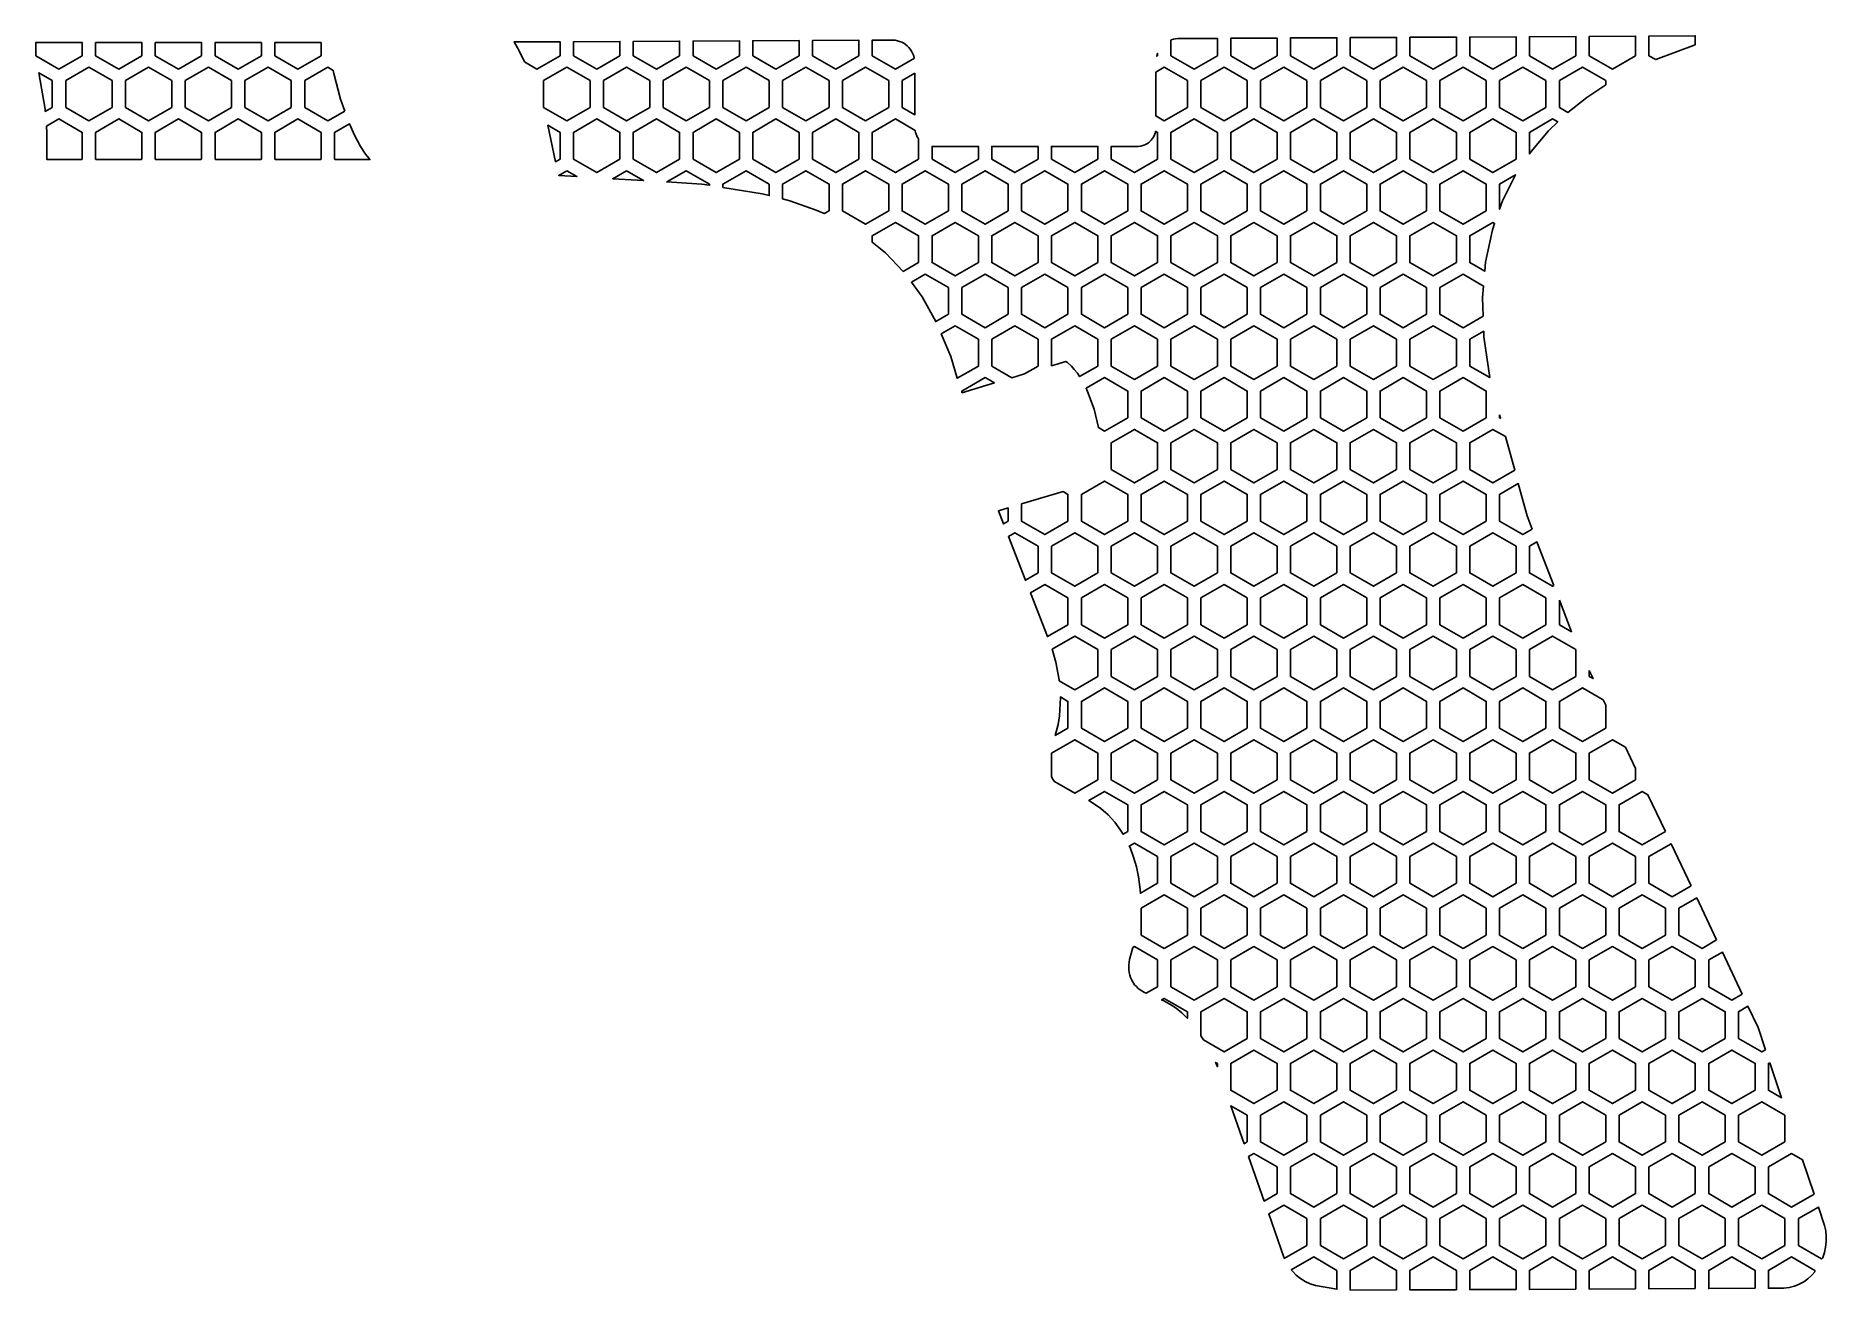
# Model space of a CAD drawing. Extents: x -41 to 93, y -47 to 47.
import ezdxf

# ---------------------------------------------------------------- set-up
doc = ezdxf.new("R2010")
doc.units = 0
doc.layers.add('Add_Red', color=1, linetype='Continuous')

msp = doc.modelspace()

# ---------------------------------------------------------------- linework, layer by layer
at = {"layer": 'Add_Red'}
for points in [[(74.2735, 45.392308), (74.2735, 46.830248), (70.809399, 46.811695), (70.809399, 45.392308), (72.541449, 44.392308), (74.2735, 45.392308)], [(78.737601, 45.392308), (78.737601, 46.854157), (75.2735, 46.835604), (75.2735, 45.392308), (77.00555, 44.392308), (78.737601, 45.392308)], [(83.201702, 46.209), (83.201702, 46.878067), (79.737601, 46.859513), (79.737601, 45.392308), (80.243512, 45.10022), (83.201702, 46.209)], [(-37.329024, 45.392308), (-37.329024, 46.37182), (-40.793126, 46.37182), (-40.793126, 45.392308), (-39.061075, 44.392308), (-37.329024, 45.392308)], [(-32.864924, 45.392308), (-32.864924, 46.37182), (-36.329024, 46.37182), (-36.329024, 45.392308), (-34.596973, 44.392308), (-32.864924, 45.392308)], [(-28.400822, 45.392308), (-28.400822, 46.37182), (-31.864924, 46.37182), (-31.864924, 45.392308), (-30.132873, 44.392308), (-28.400822, 45.392308)], [(-23.936721, 45.392308), (-23.936721, 46.37182), (-27.400823, 46.37182), (-27.400823, 45.392308), (-25.668772, 44.392308), (-23.936721, 45.392308)], [(-19.47262, 45.392308), (-19.47262, 46.37182), (-22.936721, 46.37182), (-22.936721, 45.392308), (-21.204671, 44.392308), (-19.47262, 45.392308)], [(-1.616216, 45.392308), (-1.616216, 46.432672), (-5.056042, 46.414836), (-5.056041, 46.414836), (-4.671207, 45.745105), (-4.288561, 44.935187), (-3.348267, 44.392308), (-1.616216, 45.392308)], [(2.847884, 45.392308), (2.847884, 46.455819), (-0.616216, 46.437857), (-0.616216, 45.392308), (1.115834, 44.392308), (2.847884, 45.392308)], [(7.311985, 45.392308), (7.311985, 46.478965), (3.847883, 46.461004), (3.847883, 45.392308), (5.579934, 44.392308), (7.311985, 45.392308)], [(11.776086, 45.392308), (11.776086, 46.502112), (8.311985, 46.48415), (8.311985, 45.392308), (10.044035, 44.392308), (11.776086, 45.392308)], [(16.240187, 45.392308), (16.240187, 46.525259), (12.776086, 46.507297), (12.776086, 45.392308), (14.508136, 44.392308), (16.240187, 45.392308)], [(20.704288, 45.392308), (20.704288, 46.548406), (17.240186, 46.530444), (17.240186, 45.392308), (18.972237, 44.392308), (20.704288, 45.392308)], [(24.850349, 45.208687), (24.839006, 45.264005), (24.787994, 45.427393), (24.721829, 45.583458), (24.641269, 45.731193), (24.547323, 45.86984), (24.440752, 45.998384), (24.322307, 46.116071), (24.192996, 46.222147), (24.053845, 46.315587), (23.905607, 46.395389), (23.749291, 46.460793), (23.585656, 46.510793), (23.415444, 46.544632), (23.239918, 46.561553), (21.704288, 46.553591), (21.704288, 45.392308), (23.436339, 44.392308), (24.850349, 45.208687)], [(43.024793, 45.392308), (43.024793, 45.56972), (43.007426, 45.528508), (42.956922, 45.365366), (42.954088, 45.351486), (43.024793, 45.392308)], [(47.488894, 45.392308), (47.488894, 46.686792), (44.546457, 46.671033), (44.371432, 46.652344), (44.201979, 46.616988), (44.039093, 46.565471), (44.024793, 46.559366), (44.024793, 45.392308), (45.756844, 44.392308), (47.488894, 45.392308)], [(51.952995, 45.392308), (51.952995, 46.710702), (48.488894, 46.692148), (48.488894, 45.392308), (50.220944, 44.392308), (51.952995, 45.392308)], [(56.417096, 45.392308), (56.417096, 46.734611), (52.952995, 46.716058), (52.952995, 45.392308), (54.685045, 44.392308), (56.417096, 45.392308)], [(60.881197, 45.392308), (60.881197, 46.75852), (57.417096, 46.739967), (57.417096, 45.392308), (59.149147, 44.392308), (60.881197, 45.392308)], [(65.345298, 45.392308), (65.345298, 46.78243), (61.881196, 46.763876), (61.881196, 45.392308), (63.613247, 44.392308), (65.345298, 45.392308)], [(69.809399, 45.392308), (69.809399, 46.806339), (66.345298, 46.787785), (66.345298, 45.392308), (68.077349, 44.392308), (69.809399, 45.392308)], [(-35.096947, 41.526281), (-35.096947, 43.526282), (-36.828998, 44.526282), (-38.561048, 43.526282), (-38.561048, 41.526281), (-36.828998, 40.526281), (-35.096947, 41.526281)], [(-30.632846, 41.526281), (-30.632846, 43.526282), (-32.364897, 44.526282), (-34.096947, 43.526282), (-34.096947, 41.526281), (-32.364897, 40.526281), (-30.632846, 41.526281)], [(-26.168745, 41.526281), (-26.168745, 43.526282), (-27.900796, 44.526282), (-29.632847, 43.526282), (-29.632847, 41.526281), (-27.900796, 40.526281), (-26.168745, 41.526281)], [(-21.704644, 41.526281), (-21.704644, 43.526282), (-23.436694, 44.526282), (-25.168745, 43.526282), (-25.168745, 41.526281), (-23.436694, 40.526281), (-21.704644, 41.526281)], [(-17.71549, 41.252071), (-18.023899, 42.149316), (-18.522432, 44.056545), (-18.566614, 44.291889), (-18.972594, 44.526282), (-20.704645, 43.526282), (-20.704645, 41.526281), (-18.972594, 40.526281), (-17.71549, 41.252071)], [(0.615861, 41.526281), (0.615861, 43.526282), (-1.116189, 44.526282), (-2.84824, 43.526282), (-2.84824, 41.526281), (-1.116189, 40.526281), (0.615861, 41.526281)], [(5.079961, 41.526281), (5.079961, 43.526282), (3.34791, 44.526282), (1.61586, 43.526282), (1.61586, 41.526281), (3.34791, 40.526281), (5.079961, 41.526281)], [(9.544062, 41.526281), (9.544062, 43.526282), (7.812011, 44.526282), (6.079961, 43.526282), (6.079961, 41.526281), (7.812011, 40.526281), (9.544062, 41.526281)], [(14.008163, 41.526281), (14.008163, 43.526282), (12.276113, 44.526282), (10.544062, 43.526282), (10.544062, 41.526281), (12.276113, 40.526281), (14.008163, 41.526281)], [(18.472264, 41.526281), (18.472264, 43.526282), (16.740213, 44.526282), (15.008162, 43.526282), (15.008162, 41.526281), (16.740213, 40.526281), (18.472264, 41.526281)], [(22.936366, 41.526281), (22.936366, 43.526282), (21.204315, 44.526282), (19.472264, 43.526282), (19.472264, 41.526281), (21.204315, 40.526281), (22.936366, 41.526281)], [(45.256871, 41.526281), (45.256871, 43.526282), (43.52482, 44.526282), (42.903963, 44.16783), (42.901342, 40.886246), (43.52482, 40.526281), (45.256871, 41.526281)], [(49.720971, 41.526281), (49.720971, 43.526282), (47.988921, 44.526282), (46.25687, 43.526282), (46.25687, 41.526281), (47.988921, 40.526281), (49.720971, 41.526281)], [(54.185072, 41.526281), (54.185072, 43.526282), (52.453021, 44.526282), (50.720971, 43.526282), (50.720971, 41.526281), (52.453021, 40.526281), (54.185072, 41.526281)], [(58.649174, 41.526281), (58.649174, 43.526282), (56.917123, 44.526282), (55.185072, 43.526282), (55.185072, 41.526281), (56.917123, 40.526281), (58.649174, 41.526281)], [(63.113274, 41.526281), (63.113274, 43.526282), (61.381223, 44.526282), (59.649173, 43.526282), (59.649173, 41.526281), (61.381223, 40.526281), (63.113274, 41.526281)], [(67.577376, 41.526281), (67.577376, 43.526282), (65.845325, 44.526282), (64.113274, 43.526282), (64.113274, 41.526281), (65.845325, 40.526281), (67.577376, 41.526281)], [(72.041476, 41.526281), (72.041476, 43.526282), (70.309426, 44.526282), (68.577375, 43.526282), (68.577375, 41.526281), (70.309426, 40.526281), (72.041476, 41.526281)], [(75.091385, 42.275611), (76.505577, 43.219762), (76.505577, 43.526282), (74.773526, 44.526282), (73.041476, 43.526282), (73.041476, 41.526281), (73.682341, 41.156277), (75.091385, 42.275611)], [(-39.561048, 41.526281), (-39.561048, 43.526282), (-40.571556, 44.109699), (-40.09807, 41.396001), (-40.085733, 41.223354), (-39.561048, 41.526281)], [(24.892472, 44.078291), (23.936365, 43.526282), (23.936365, 41.526281), (24.895002, 40.972812), (24.892472, 44.078291)], [(-37.328992, 37.660256), (-37.328992, 39.660256), (-39.061043, 40.660256), (-40.006488, 40.114403), (-39.972532, 39.639227), (-39.975311, 37.643541), (-37.361271, 37.64162), (-37.328992, 37.660256)], [(-32.864891, 37.660256), (-32.864891, 39.660256), (-34.596941, 40.660256), (-36.328992, 39.660256), (-36.328992, 37.660256), (-36.295356, 37.640836), (-32.902846, 37.638342), (-32.864891, 37.660256)], [(-28.40079, 37.660256), (-28.40079, 39.660256), (-30.132841, 40.660256), (-31.864892, 39.660256), (-31.864892, 37.660256), (-31.825565, 37.637551), (-28.444421, 37.635065), (-28.40079, 37.660256)], [(-23.936688, 37.660256), (-23.936688, 39.660256), (-25.668739, 40.660256), (-27.40079, 39.660256), (-27.40079, 37.660256), (-27.355773, 37.634265), (-23.985996, 37.631788), (-23.936688, 37.660256)], [(-19.472588, 37.660256), (-19.472588, 39.660256), (-21.204639, 40.660256), (-22.936689, 39.660256), (-22.936689, 37.660256), (-22.885981, 37.63098), (-19.527572, 37.628511), (-19.472588, 37.660256)], [(-15.895656, 37.707775), (-16.14917, 38.026193), (-16.525831, 38.596908), (-16.988521, 39.452375), (-17.359441, 40.302932), (-18.472588, 39.660256), (-18.472588, 37.660256), (-18.416189, 37.627694), (-15.818739, 37.625785), (-15.895656, 37.707775)], [(-1.616183, 37.660256), (-1.616183, 39.660256), (-2.547261, 40.197814), (-1.963051, 37.459992), (-1.616183, 37.660256)], [(2.847916, 37.660256), (2.847916, 39.660256), (1.115866, 40.660256), (-0.616184, 39.660256), (-0.616184, 37.660256), (1.115866, 36.660256), (2.847916, 37.660256)], [(7.312017, 37.660256), (7.312017, 39.660256), (5.579966, 40.660256), (3.847916, 39.660256), (3.847916, 37.660256), (5.579966, 36.660256), (7.312017, 37.660256)], [(11.776119, 37.660256), (11.776119, 39.660256), (10.044068, 40.660256), (8.312017, 39.660256), (8.312017, 37.660256), (10.044068, 36.660256), (11.776119, 37.660256)], [(16.240219, 37.660256), (16.240219, 39.660256), (14.508168, 40.660256), (12.776119, 39.660256), (12.776119, 37.660256), (14.508168, 36.660256), (16.240219, 37.660256)], [(20.704321, 37.660256), (20.704321, 39.660256), (18.97227, 40.660256), (17.240219, 39.660256), (17.240219, 37.660256), (18.97227, 36.660256), (20.704321, 37.660256)], [(25.168421, 37.660256), (25.168421, 39.172095), (25.095665, 39.279864), (25.031448, 39.398318), (24.978744, 39.523173), (24.938065, 39.653905), (24.910177, 39.789762), (24.908054, 39.810579), (23.436371, 40.660256), (21.70432, 39.660256), (21.70432, 37.660256), (23.436371, 36.660256), (25.168421, 37.660256)], [(47.488927, 37.660256), (47.488927, 39.660256), (45.756876, 40.660256), (44.024825, 39.660256), (44.024825, 37.660256), (45.756876, 36.660256), (47.488927, 37.660256)], [(51.953027, 37.660256), (51.953027, 39.660256), (50.220976, 40.660256), (48.488927, 39.660256), (48.488927, 37.660256), (50.220976, 36.660256), (51.953027, 37.660256)], [(56.417129, 37.660256), (56.417129, 39.660256), (54.685078, 40.660256), (52.953027, 39.660256), (52.953027, 37.660256), (54.685078, 36.660256), (56.417129, 37.660256)], [(60.881229, 37.660256), (60.881229, 39.660256), (59.149179, 40.660256), (57.417129, 39.660256), (57.417129, 37.660256), (59.149179, 36.660256), (60.881229, 37.660256)], [(65.345331, 37.660256), (65.345331, 39.660256), (63.61328, 40.660256), (61.881229, 39.660256), (61.881229, 37.660256), (63.61328, 36.660256), (65.345331, 37.660256)], [(69.809432, 37.660256), (69.809432, 39.660256), (68.077381, 40.660256), (66.34533, 39.660256), (66.34533, 37.660256), (68.077381, 36.660256), (69.809432, 37.660256)], [(70.928237, 38.231888), (72.222059, 39.764346), (72.924752, 40.438974), (72.541481, 40.660256), (70.809432, 39.660256), (70.809432, 38.053117), (70.928237, 38.231888)], [(43.024826, 37.660256), (43.024826, 39.660256), (42.877167, 39.745507), (42.858366, 39.653905), (42.817687, 39.523173), (42.764981, 39.398318), (42.700767, 39.279864), (42.625799, 39.168823), (42.540609, 39.06572), (42.446211, 38.971326), (42.343109, 38.886132), (42.232072, 38.811169), (42.113613, 38.74695), (41.988763, 38.694248), (41.858026, 38.653569), (41.722174, 38.62568), (41.581719, 38.611353), (39.560724, 38.611353), (39.560724, 37.660256), (41.292775, 36.660256), (43.024826, 37.660256)], [(29.632522, 37.660256), (29.632522, 38.611353), (26.214712, 38.611353), (26.168421, 38.616075), (26.168421, 37.660256), (27.900471, 36.660256), (29.632522, 37.660256)], [(34.096624, 37.660256), (34.096624, 38.611353), (30.632522, 38.611353), (30.632522, 37.660256), (32.364573, 36.660256), (34.096624, 37.660256)], [(38.560724, 37.660256), (38.560724, 38.611353), (35.096624, 38.611353), (35.096624, 37.660256), (36.828673, 36.660256), (38.560724, 37.660256)], [(-1.116157, 36.794231), (-1.722766, 36.444005), (-0.36642, 36.36137), (-1.116157, 36.794231)], [(3.347942, 36.794231), (2.315224, 36.197991), (4.62433, 36.057308), (3.347942, 36.794231)], [(9.544095, 35.794231), (7.812044, 36.794231), (6.353215, 35.951976), (8.981645, 35.791839), (9.544095, 35.702421), (9.544095, 35.794231)], [(14.008195, 35.794231), (12.276145, 36.794231), (10.544095, 35.794231), (10.544095, 35.543442), (13.470515, 35.078203), (14.008195, 34.939998), (14.008195, 35.794231)], [(18.472297, 33.794231), (18.472297, 35.794231), (16.740246, 36.794231), (15.008195, 35.794231), (15.008195, 34.68296), (15.555446, 34.542295), (17.525323, 33.855939), (18.109, 33.584481), (18.472297, 33.794231)], [(22.936398, 33.794231), (22.936398, 35.794231), (21.204347, 36.794231), (19.472296, 35.794231), (19.472296, 33.794231), (21.204347, 32.794231), (22.936398, 33.794231)], [(27.400498, 33.794231), (27.400498, 35.794231), (25.668447, 36.794231), (23.936398, 35.794231), (23.936398, 33.794231), (25.668447, 32.794231), (27.400498, 33.794231)], [(31.8646, 33.794231), (31.8646, 35.794231), (30.132549, 36.794231), (28.400498, 35.794231), (28.400498, 33.794231), (30.132549, 32.794231), (31.8646, 33.794231)], [(36.3287, 33.794231), (36.3287, 35.794231), (34.59665, 36.794231), (32.8646, 35.794231), (32.8646, 33.794231), (34.59665, 32.794231), (36.3287, 33.794231)], [(40.792802, 33.794231), (40.792802, 35.794231), (39.060751, 36.794231), (37.3287, 35.794231), (37.3287, 33.794231), (39.060751, 32.794231), (40.792802, 33.794231)], [(45.256903, 33.794231), (45.256903, 35.794231), (43.524852, 36.794231), (41.792801, 35.794231), (41.792801, 33.794231), (43.524852, 32.794231), (45.256903, 33.794231)], [(49.721003, 33.794231), (49.721003, 35.794231), (47.988954, 36.794231), (46.256903, 35.794231), (46.256903, 33.794231), (47.988954, 32.794231), (49.721003, 33.794231)], [(54.185105, 33.794231), (54.185105, 35.794231), (52.453054, 36.794231), (50.721003, 35.794231), (50.721003, 33.794231), (52.453054, 32.794231), (54.185105, 33.794231)], [(58.649206, 33.794231), (58.649206, 35.794231), (56.917155, 36.794231), (55.185104, 35.794231), (55.185104, 33.794231), (56.917155, 32.794231), (58.649206, 33.794231)], [(63.113307, 33.794231), (63.113307, 35.794231), (61.381256, 36.794231), (59.649206, 35.794231), (59.649206, 33.794231), (61.381256, 32.794231), (63.113307, 33.794231)], [(67.577408, 33.794231), (67.577408, 35.794231), (65.845357, 36.794231), (64.113306, 35.794231), (64.113306, 33.794231), (65.845357, 32.794231), (67.577408, 33.794231)], [(68.802058, 34.551603), (69.767746, 36.481473), (68.577408, 35.794231), (68.577408, 33.909436), (68.802058, 34.551603)], [(25.168453, 29.928205), (25.168453, 31.928205), (23.436404, 32.928205), (21.704353, 31.928205), (21.704353, 31.450035), (22.682258, 30.663795), (24.016564, 29.26316), (25.168453, 29.928205)], [(29.632555, 29.928205), (29.632555, 31.928205), (27.900504, 32.928205), (26.168453, 31.928205), (26.168453, 29.928205), (27.900504, 28.928204), (29.632555, 29.928205)], [(34.096656, 29.928205), (34.096656, 31.928205), (32.364605, 32.928205), (30.632554, 31.928205), (30.632554, 29.928205), (32.364605, 28.928204), (34.096656, 29.928205)], [(38.560757, 29.928205), (38.560757, 31.928205), (36.828706, 32.928205), (35.096656, 31.928205), (35.096656, 29.928205), (36.828706, 28.928204), (38.560757, 29.928205)], [(43.024858, 29.928205), (43.024858, 31.928205), (41.292807, 32.928205), (39.560756, 31.928205), (39.560756, 29.928205), (41.292807, 28.928204), (43.024858, 29.928205)], [(47.488959, 29.928205), (47.488959, 31.928205), (45.756908, 32.928205), (44.024858, 31.928205), (44.024858, 29.928205), (45.756908, 28.928204), (47.488959, 29.928205)], [(51.95306, 29.928205), (51.95306, 31.928205), (50.221009, 32.928205), (48.488959, 31.928205), (48.488959, 29.928205), (50.221009, 28.928204), (51.95306, 29.928205)], [(56.417161, 29.928205), (56.417161, 31.928205), (54.68511, 32.928205), (52.953059, 31.928205), (52.953059, 29.928205), (54.68511, 28.928204), (56.417161, 29.928205)], [(60.881262, 29.928205), (60.881262, 31.928205), (59.149212, 32.928205), (57.417161, 31.928205), (57.417161, 29.928205), (59.149212, 28.928204), (60.881262, 29.928205)], [(65.345363, 29.928205), (65.345363, 31.928205), (63.613312, 32.928205), (61.881261, 31.928205), (61.881261, 29.928205), (63.613312, 28.928204), (65.345363, 29.928205)], [(67.532392, 29.969791), (68.042175, 32.379459), (68.207807, 32.852922), (68.077413, 32.928205), (66.345363, 31.928205), (66.345363, 29.928205), (67.4741, 29.276528), (67.532392, 29.969791)], [(27.400531, 26.062179), (27.400531, 28.062179), (25.66848, 29.06218), (24.627401, 28.461112), (25.42941, 27.360308), (26.450929, 25.513926), (27.400531, 26.062179)], [(31.864632, 26.062179), (31.864632, 28.062179), (30.132581, 29.06218), (28.40053, 28.062179), (28.40053, 26.062179), (30.132581, 25.062179), (31.864632, 26.062179)], [(36.328733, 26.062179), (36.328733, 28.062179), (34.596683, 29.06218), (32.864632, 28.062179), (32.864632, 26.062179), (34.596683, 25.062179), (36.328733, 26.062179)], [(40.792834, 26.062179), (40.792834, 28.062179), (39.060783, 29.06218), (37.328732, 28.062179), (37.328732, 26.062179), (39.060783, 25.062179), (40.792834, 26.062179)], [(45.256935, 26.062179), (45.256935, 28.062179), (43.524884, 29.06218), (41.792834, 28.062179), (41.792834, 26.062179), (43.524884, 25.062179), (45.256935, 26.062179)], [(49.721036, 26.062179), (49.721036, 28.062179), (47.988986, 29.06218), (46.256935, 28.062179), (46.256935, 26.062179), (47.988986, 25.062179), (49.721036, 26.062179)], [(54.185137, 26.062179), (54.185137, 28.062179), (52.453086, 29.06218), (50.721035, 28.062179), (50.721035, 26.062179), (52.453086, 25.062179), (54.185137, 26.062179)], [(58.649239, 26.062179), (58.649239, 28.062179), (56.917188, 29.06218), (55.185137, 28.062179), (55.185137, 26.062179), (56.917188, 25.062179), (58.649239, 26.062179)], [(63.113339, 26.062179), (63.113339, 28.062179), (61.381288, 29.06218), (59.649238, 28.062179), (59.649238, 26.062179), (61.381288, 25.062179), (63.113339, 26.062179)], [(67.355207, 25.933873), (67.308764, 27.310218), (67.381504, 28.175303), (65.845389, 29.06218), (64.113339, 28.062179), (64.113339, 26.062179), (65.845389, 25.062179), (67.355207, 25.933873)], [(29.632587, 22.196153), (29.632587, 24.196153), (27.900536, 25.196153), (26.862354, 24.596758), (27.564499, 22.901351), (28.053222, 21.284306), (29.632587, 22.196153)], [(33.084904, 21.611999), (34.096689, 22.196153), (34.096689, 24.196153), (32.364638, 25.196153), (30.632587, 24.196153), (30.632587, 22.196153), (32.139414, 21.326186), (33.084904, 21.611999)], [(38.560789, 22.196153), (38.560789, 24.196153), (36.828738, 25.196153), (35.096688, 24.196153), (35.096688, 22.220141), (36.165449, 22.543217), (36.286268, 22.456957), (36.594414, 22.176063), (36.800973, 21.946835), (37.032042, 21.650872), (37.19532, 21.407799), (38.560789, 22.196153)], [(43.02489, 22.196153), (43.02489, 24.196153), (41.29284, 25.196153), (39.560789, 24.196153), (39.560789, 22.196153), (41.29284, 21.196153), (43.02489, 22.196153)], [(47.488992, 22.196153), (47.488992, 24.196153), (45.756941, 25.196153), (44.02489, 24.196153), (44.02489, 22.196153), (45.756941, 21.196153), (47.488992, 22.196153)], [(51.953092, 22.196153), (51.953092, 24.196153), (50.221041, 25.196153), (48.488992, 24.196153), (48.488992, 22.196153), (50.221041, 21.196153), (51.953092, 22.196153)], [(56.417194, 22.196153), (56.417194, 24.196153), (54.685143, 25.196153), (52.953092, 24.196153), (52.953092, 22.196153), (54.685143, 21.196153), (56.417194, 22.196153)], [(60.881294, 22.196153), (60.881294, 24.196153), (59.149244, 25.196153), (57.417193, 24.196153), (57.417193, 22.196153), (59.149244, 21.196153), (60.881294, 22.196153)], [(65.345395, 22.196153), (65.345395, 24.196153), (63.613345, 25.196153), (61.881294, 24.196153), (61.881294, 22.196153), (63.613345, 21.196153), (65.345395, 22.196153)], [(67.407359, 24.38834), (67.393426, 24.801234), (66.345395, 24.196153), (66.345395, 22.196153), (67.844365, 21.330722), (67.407359, 24.38834)], [(30.826736, 20.929377), (30.132614, 21.330128), (28.400563, 20.330128), (28.400563, 20.195969), (30.826736, 20.929377)], [(40.792866, 18.330128), (40.792866, 20.330128), (39.060816, 21.330128), (37.675429, 20.530274), (37.7951, 20.302863), (38.284497, 18.962813), (38.598479, 17.597059), (39.060816, 17.330128), (40.792866, 18.330128)], [(45.256968, 18.330128), (45.256968, 20.330128), (43.524917, 21.330128), (41.792866, 20.330128), (41.792866, 18.330128), (43.524917, 17.330128), (45.256968, 18.330128)], [(49.721068, 18.330128), (49.721068, 20.330128), (47.989018, 21.330128), (46.256968, 20.330128), (46.256968, 18.330128), (47.989018, 17.330128), (49.721068, 18.330128)], [(54.18517, 18.330128), (54.18517, 20.330128), (52.453119, 21.330128), (50.721068, 20.330128), (50.721068, 18.330128), (52.453119, 17.330128), (54.18517, 18.330128)], [(58.649271, 18.330128), (58.649271, 20.330128), (56.91722, 21.330128), (55.185169, 20.330128), (55.185169, 18.330128), (56.91722, 17.330128), (58.649271, 18.330128)], [(63.113371, 18.330128), (63.113371, 20.330128), (61.381321, 21.330128), (59.649271, 20.330128), (59.649271, 18.330128), (61.381321, 17.330128), (63.113371, 18.330128)], [(67.577473, 18.330128), (67.577473, 20.330128), (65.845422, 21.330128), (64.113371, 20.330128), (64.113371, 18.330128), (65.845422, 17.330128), (67.577473, 18.330128)], [(43.024923, 14.464102), (43.024923, 16.464103), (41.292872, 17.464103), (39.560821, 16.464103), (39.560821, 14.464102), (41.292872, 13.464102), (43.024923, 14.464102)], [(47.489024, 14.464102), (47.489024, 16.464103), (45.756973, 17.464103), (44.024922, 16.464103), (44.024922, 14.464102), (45.756973, 13.464102), (47.489024, 14.464102)], [(51.953125, 14.464102), (51.953125, 16.464103), (50.221074, 17.464103), (48.489024, 16.464103), (48.489024, 14.464102), (50.221074, 13.464102), (51.953125, 14.464102)], [(56.417226, 14.464102), (56.417226, 16.464103), (54.685175, 17.464103), (52.953124, 16.464103), (52.953124, 14.464102), (54.685175, 13.464102), (56.417226, 14.464102)], [(60.881326, 14.464102), (60.881326, 16.464103), (59.149277, 17.464103), (57.417226, 16.464103), (57.417226, 14.464102), (59.149277, 13.464102), (60.881326, 14.464102)], [(65.345428, 14.464102), (65.345428, 16.464103), (63.613377, 17.464103), (61.881326, 16.464103), (61.881326, 14.464102), (63.613377, 13.464102), (65.345428, 14.464102)], [(69.704182, 14.40328), (69.022455, 16.918521), (68.077478, 17.464103), (66.345427, 16.464103), (66.345427, 14.464102), (68.077478, 13.464102), (69.704182, 14.40328)], [(68.577473, 18.560284), (68.577473, 18.330128), (68.651427, 18.287431), (68.577473, 18.560284)], [(40.792899, 10.598076), (40.792899, 12.598076), (39.060848, 13.598076), (37.328797, 12.598076), (37.328797, 10.598076), (39.060848, 9.598076), (40.792899, 10.598076)], [(45.257, 10.598076), (45.257, 12.598076), (43.524949, 13.598076), (41.792898, 12.598076), (41.792898, 10.598076), (43.524949, 9.598076), (45.257, 10.598076)], [(49.721101, 10.598076), (49.721101, 12.598076), (47.989051, 13.598076), (46.257, 12.598076), (46.257, 10.598076), (47.989051, 9.598076), (49.721101, 10.598076)], [(54.185202, 10.598076), (54.185202, 12.598076), (52.453151, 13.598076), (50.7211, 12.598076), (50.7211, 10.598076), (52.453151, 9.598076), (54.185202, 10.598076)], [(58.649303, 10.598076), (58.649303, 12.598076), (56.917253, 13.598076), (55.185202, 12.598076), (55.185202, 10.598076), (56.917253, 9.598076), (58.649303, 10.598076)], [(63.113404, 10.598076), (63.113404, 12.598076), (61.381353, 13.598076), (59.649303, 12.598076), (59.649303, 10.598076), (61.381353, 9.598076), (63.113404, 10.598076)], [(67.577505, 10.598076), (67.577505, 12.598076), (65.845454, 13.598076), (64.113403, 12.598076), (64.113403, 10.598076), (65.845454, 9.598076), (67.577505, 10.598076)], [(71.00853, 10.001629), (70.62955, 10.989128), (69.974807, 13.404809), (68.577505, 12.598076), (68.577505, 10.598076), (70.309556, 9.598076), (71.00853, 10.001629)], [(36.328797, 10.598076), (36.328797, 12.598076), (35.956473, 12.813037), (32.864697, 11.890019), (32.864697, 10.598076), (34.596748, 9.598076), (36.328797, 10.598076)], [(31.864697, 10.598076), (31.864697, 11.591479), (31.13068, 11.372346), (31.511906, 10.394392), (31.864697, 10.598076)], [(34.096753, 6.732051), (34.096753, 8.732051), (32.364703, 9.732051), (31.879337, 9.451825), (33.152152, 6.186685), (34.096753, 6.732051)], [(38.560854, 6.732051), (38.560854, 8.732051), (36.828803, 9.732051), (35.096753, 8.732051), (35.096753, 6.732051), (36.828803, 5.732051), (38.560854, 6.732051)], [(43.024955, 6.732051), (43.024955, 8.732051), (41.292904, 9.732051), (39.560854, 8.732051), (39.560854, 6.732051), (41.292904, 5.732051), (43.024955, 6.732051)], [(47.489057, 6.732051), (47.489057, 8.732051), (45.757006, 9.732051), (44.024955, 8.732051), (44.024955, 6.732051), (45.757006, 5.732051), (47.489057, 6.732051)], [(51.953157, 6.732051), (51.953157, 8.732051), (50.221106, 9.732051), (48.489056, 8.732051), (48.489056, 6.732051), (50.221106, 5.732051), (51.953157, 6.732051)], [(56.417258, 6.732051), (56.417258, 8.732051), (54.685208, 9.732051), (52.953157, 8.732051), (52.953157, 6.732051), (54.685208, 5.732051), (56.417258, 6.732051)], [(60.881359, 6.732051), (60.881359, 8.732051), (59.149309, 9.732051), (57.417258, 8.732051), (57.417258, 6.732051), (59.149309, 5.732051), (60.881359, 6.732051)], [(65.34546, 6.732051), (65.34546, 8.732051), (63.613409, 9.732051), (61.881359, 8.732051), (61.881359, 6.732051), (63.613409, 5.732051), (65.34546, 6.732051)], [(69.809562, 6.732051), (69.809562, 8.732051), (68.077511, 9.732051), (66.34546, 8.732051), (66.34546, 6.732051), (68.077511, 5.732051), (69.809562, 6.732051)], [(72.627966, 5.781908), (71.371299, 9.056371), (70.809561, 8.732051), (70.809561, 6.732051), (72.541611, 5.732051), (72.627966, 5.781908)], [(36.32883, 2.866025), (36.32883, 4.866025), (34.59678, 5.866025), (33.519587, 5.244107), (34.792402, 1.978968), (36.32883, 2.866025)], [(40.792931, 2.866025), (40.792931, 4.866025), (39.06088, 5.866025), (37.32883, 4.866025), (37.32883, 2.866025), (39.06088, 1.866025), (40.792931, 2.866025)], [(45.257033, 2.866025), (45.257033, 4.866025), (43.524982, 5.866025), (41.792931, 4.866025), (41.792931, 2.866025), (43.524982, 1.866025), (45.257033, 2.866025)], [(49.721133, 2.866025), (49.721133, 4.866025), (47.989083, 5.866025), (46.257032, 4.866025), (46.257032, 2.866025), (47.989083, 1.866025), (49.721133, 2.866025)], [(54.185234, 2.866025), (54.185234, 4.866025), (52.453184, 5.866025), (50.721133, 4.866025), (50.721133, 2.866025), (52.453184, 1.866025), (54.185234, 2.866025)], [(58.649336, 2.866025), (58.649336, 4.866025), (56.917285, 5.866025), (55.185234, 4.866025), (55.185234, 2.866025), (56.917285, 1.866025), (58.649336, 2.866025)], [(63.113436, 2.866025), (63.113436, 4.866025), (61.381385, 5.866025), (59.649336, 4.866025), (59.649336, 2.866025), (61.381385, 1.866025), (63.113436, 2.866025)], [(67.577538, 2.866025), (67.577538, 4.866025), (65.845487, 5.866025), (64.113436, 4.866025), (64.113436, 2.866025), (65.845487, 1.866025), (67.577538, 2.866025)], [(72.041638, 2.866025), (72.041638, 4.866025), (70.309588, 5.866025), (68.577537, 4.866025), (68.577537, 2.866025), (70.309588, 1.866025), (72.041638, 2.866025)], [(73.041638, 4.704013), (73.041638, 2.866025), (73.947799, 2.342853), (73.041638, 4.704013)], [(38.560886, -1), (38.560886, 1), (36.828835, 2), (35.153964, 1.033012), (35.430446, 0.068163), (35.663798, -1.256445), (35.669229, -1.3305), (36.828835, -2), (38.560886, -1)], [(43.024988, -1), (43.024988, 1), (41.292937, 2), (39.560886, 1), (39.560886, -1), (41.292937, -2), (43.024988, -1)], [(47.489089, -1), (47.489089, 1), (45.757038, 2), (44.024987, 1), (44.024987, -1), (45.757038, -2), (47.489089, -1)], [(51.953189, -1), (51.953189, 1), (50.221139, 2), (48.489089, 1), (48.489089, -1), (50.221139, -2), (51.953189, -1)], [(56.417291, -1), (56.417291, 1), (54.68524, 2), (52.953189, 1), (52.953189, -1), (54.68524, -2), (56.417291, -1)], [(60.881391, -1), (60.881391, 1), (59.149341, 2), (57.417291, 1), (57.417291, -1), (59.149341, -2), (60.881391, -1)], [(65.345493, -1), (65.345493, 1), (63.613442, 2), (61.881391, 1), (61.881391, -1), (63.613442, -2), (65.345493, -1)], [(69.809594, -1), (69.809594, 1), (68.077543, 2), (66.345492, 1), (66.345492, -1), (68.077543, -2), (69.809594, -1)], [(74.273694, -1), (74.273694, 1), (72.541644, 2), (70.809594, 1), (70.809594, -1), (72.541644, -2), (74.273694, -1)], [(75.273694, -0.54949), (75.273694, -1), (75.56628, -1.168925), (75.273694, -0.54949)], [(36.328862, -4.866025), (36.328862, -2.866025), (35.757648, -2.536234), (35.762431, -2.601463), (35.70015, -3.93558), (35.600161, -4.589442), (35.375523, -5.416436), (36.328862, -4.866025)], [(40.792964, -4.866025), (40.792964, -2.866025), (39.060913, -1.866025), (37.328862, -2.866025), (37.328862, -4.866025), (39.060913, -5.866025), (40.792964, -4.866025)], [(45.257065, -4.866025), (45.257065, -2.866025), (43.525014, -1.866025), (41.792963, -2.866025), (41.792963, -4.866025), (43.525014, -5.866025), (45.257065, -4.866025)], [(49.721165, -4.866025), (49.721165, -2.866025), (47.989116, -1.866025), (46.257065, -2.866025), (46.257065, -4.866025), (47.989116, -5.866025), (49.721165, -4.866025)], [(54.185267, -4.866025), (54.185267, -2.866025), (52.453216, -1.866025), (50.721165, -2.866025), (50.721165, -4.866025), (52.453216, -5.866025), (54.185267, -4.866025)], [(58.649368, -4.866025), (58.649368, -2.866025), (56.917317, -1.866025), (55.185267, -2.866025), (55.185267, -4.866025), (56.917317, -5.866025), (58.649368, -4.866025)], [(63.113469, -4.866025), (63.113469, -2.866025), (61.381418, -1.866025), (59.649368, -2.866025), (59.649368, -4.866025), (61.381418, -5.866025), (63.113469, -4.866025)], [(67.57757, -4.866025), (67.57757, -2.866025), (65.845519, -1.866025), (64.113468, -2.866025), (64.113468, -4.866025), (65.845519, -5.866025), (67.57757, -4.866025)], [(72.04167, -4.866025), (72.04167, -2.866025), (70.309621, -1.866025), (68.57757, -2.866025), (68.57757, -4.866025), (70.309621, -5.866025), (72.04167, -4.866025)], [(76.505772, -4.866025), (76.505772, -3.157925), (76.316196, -2.756573), (74.773721, -1.866025), (73.04167, -2.866025), (73.04167, -4.866025), (74.773721, -5.866025), (76.505772, -4.866025)], [(38.560919, -8.732051), (38.560919, -6.732051), (36.828868, -5.732051), (35.096818, -6.732051), (35.096818, -8.488006), (35.12435, -8.551916), (35.224396, -8.728262), (35.31987, -8.86083), (36.828868, -9.732051), (38.560919, -8.732051)], [(43.02502, -8.732051), (43.02502, -6.732051), (41.292969, -5.732051), (39.560918, -6.732051), (39.560918, -8.732051), (41.292969, -9.732051), (43.02502, -8.732051)], [(47.489121, -8.732051), (47.489121, -6.732051), (45.757071, -5.732051), (44.02502, -6.732051), (44.02502, -8.732051), (45.757071, -9.732051), (47.489121, -8.732051)], [(51.953222, -8.732051), (51.953222, -6.732051), (50.221171, -5.732051), (48.489121, -6.732051), (48.489121, -8.732051), (50.221171, -9.732051), (51.953222, -8.732051)], [(56.417323, -8.732051), (56.417323, -6.732051), (54.685272, -5.732051), (52.953222, -6.732051), (52.953222, -8.732051), (54.685272, -9.732051), (56.417323, -8.732051)], [(60.881424, -8.732051), (60.881424, -6.732051), (59.149374, -5.732051), (57.417323, -6.732051), (57.417323, -8.732051), (59.149374, -9.732051), (60.881424, -8.732051)], [(65.345525, -8.732051), (65.345525, -6.732051), (63.613474, -5.732051), (61.881423, -6.732051), (61.881423, -8.732051), (63.613474, -9.732051), (65.345525, -8.732051)], [(69.809626, -8.732051), (69.809626, -6.732051), (68.077576, -5.732051), (66.345525, -6.732051), (66.345525, -8.732051), (68.077576, -9.732051), (69.809626, -8.732051)], [(74.273727, -8.732051), (74.273727, -6.732051), (72.541676, -5.732051), (70.809626, -6.732051), (70.809626, -8.732051), (72.541676, -9.732051), (74.273727, -8.732051)], [(78.737828, -8.732051), (78.737828, -7.883414), (77.990069, -6.300332), (77.005777, -5.732051), (75.273727, -6.732051), (75.273727, -8.732051), (77.005777, -9.732051), (78.737828, -8.732051)], [(40.792996, -12.598076), (40.792996, -10.598076), (39.060945, -9.598076), (37.874344, -10.28316), (38.171638, -10.440116), (38.778661, -10.861929), (39.328404, -11.347821), (39.821373, -11.891155), (40.257826, -12.484792), (40.445199, -12.798877), (40.792996, -12.598076)], [(45.257097, -12.598076), (45.257097, -10.598076), (43.525047, -9.598076), (41.792996, -10.598076), (41.792996, -12.598076), (43.525047, -13.598076), (45.257097, -12.598076)], [(49.721198, -12.598076), (49.721198, -10.598076), (47.989148, -9.598076), (46.257097, -10.598076), (46.257097, -12.598076), (47.989148, -13.598076), (49.721198, -12.598076)], [(54.185299, -12.598076), (54.185299, -10.598076), (52.453248, -9.598076), (50.721198, -10.598076), (50.721198, -12.598076), (52.453248, -13.598076), (54.185299, -12.598076)], [(58.649401, -12.598076), (58.649401, -10.598076), (56.91735, -9.598076), (55.185299, -10.598076), (55.185299, -12.598076), (56.91735, -13.598076), (58.649401, -12.598076)], [(63.113501, -12.598076), (63.113501, -10.598076), (61.38145, -9.598076), (59.6494, -10.598076), (59.6494, -12.598076), (61.38145, -13.598076), (63.113501, -12.598076)], [(67.577602, -12.598076), (67.577602, -10.598076), (65.845552, -9.598076), (64.113501, -10.598076), (64.113501, -12.598076), (65.845552, -13.598076), (67.577602, -12.598076)], [(72.041703, -12.598076), (72.041703, -10.598076), (70.309653, -9.598076), (68.577602, -10.598076), (68.577602, -12.598076), (70.309653, -13.598076), (72.041703, -12.598076)], [(76.505804, -12.598076), (76.505804, -10.598076), (74.773753, -9.598076), (73.041703, -10.598076), (73.041703, -12.598076), (74.773753, -13.598076), (76.505804, -12.598076)], [(80.96587, -12.600406), (79.663933, -9.844072), (79.237855, -9.598076), (77.505804, -10.598076), (77.505804, -12.598076), (79.237855, -13.598076), (80.96587, -12.600406)], [(43.025053, -16.464103), (43.025053, -14.464102), (41.293002, -13.464102), (40.909111, -13.685742), (40.96226, -13.79625), (41.231025, -14.500082), (41.444606, -15.227009), (41.603254, -15.969923), (41.707239, -16.722226), (41.739209, -17.206485), (43.025053, -16.464103)], [(47.489154, -16.464103), (47.489154, -14.464102), (45.757103, -13.464102), (44.025052, -14.464102), (44.025052, -16.464103), (45.757103, -17.464103), (47.489154, -16.464103)], [(51.953254, -16.464103), (51.953254, -14.464102), (50.221203, -13.464102), (48.489154, -14.464102), (48.489154, -16.464103), (50.221203, -17.464103), (51.953254, -16.464103)], [(56.417356, -16.464103), (56.417356, -14.464102), (54.685305, -13.464102), (52.953254, -14.464102), (52.953254, -16.464103), (54.685305, -17.464103), (56.417356, -16.464103)], [(60.881456, -16.464103), (60.881456, -14.464102), (59.149406, -13.464102), (57.417355, -14.464102), (57.417355, -16.464103), (59.149406, -17.464103), (60.881456, -16.464103)], [(65.345558, -16.464103), (65.345558, -14.464102), (63.613507, -13.464102), (61.881456, -14.464102), (61.881456, -16.464103), (63.613507, -17.464103), (65.345558, -16.464103)], [(69.809659, -16.464103), (69.809659, -14.464102), (68.077608, -13.464102), (66.345557, -14.464102), (66.345557, -16.464103), (68.077608, -17.464103), (69.809659, -16.464103)], [(74.273759, -16.464103), (74.273759, -14.464102), (72.541708, -13.464102), (70.809659, -14.464102), (70.809659, -16.464103), (72.541708, -17.464103), (74.273759, -16.464103)], [(78.737861, -16.464103), (78.737861, -14.464102), (77.00581, -13.464102), (75.273759, -14.464102), (75.273759, -16.464103), (77.00581, -17.464103), (78.737861, -16.464103)], [(82.878951, -16.650593), (81.394419, -13.507687), (79.73786, -14.464102), (79.73786, -16.464103), (81.469911, -17.464103), (82.878951, -16.650593)], [(45.25713, -20.330128), (45.25713, -18.330128), (43.525079, -17.330128), (41.793028, -18.330128), (41.793028, -20.330128), (43.525079, -21.330128), (45.25713, -20.330128)], [(49.72123, -20.330128), (49.72123, -18.330128), (47.989181, -17.330128), (46.25713, -18.330128), (46.25713, -20.330128), (47.989181, -21.330128), (49.72123, -20.330128)], [(54.185332, -20.330128), (54.185332, -18.330128), (52.453281, -17.330128), (50.72123, -18.330128), (50.72123, -20.330128), (52.453281, -21.330128), (54.185332, -20.330128)], [(58.649433, -20.330128), (58.649433, -18.330128), (56.917382, -17.330128), (55.185331, -18.330128), (55.185331, -20.330128), (56.917382, -21.330128), (58.649433, -20.330128)], [(63.113534, -20.330128), (63.113534, -18.330128), (61.381483, -17.330128), (59.649433, -18.330128), (59.649433, -20.330128), (61.381483, -21.330128), (63.113534, -20.330128)], [(67.577635, -20.330128), (67.577635, -18.330128), (65.845584, -17.330128), (64.113533, -18.330128), (64.113533, -20.330128), (65.845584, -21.330128), (67.577635, -20.330128)], [(72.041735, -20.330128), (72.041735, -18.330128), (70.309686, -17.330128), (68.577635, -18.330128), (68.577635, -20.330128), (70.309686, -21.330128), (72.041735, -20.330128)], [(76.505837, -20.330128), (76.505837, -18.330128), (74.773786, -17.330128), (73.041735, -18.330128), (73.041735, -20.330128), (74.773786, -21.330128), (76.505837, -20.330128)], [(80.969938, -20.330128), (80.969938, -18.330128), (79.237887, -17.330128), (77.505836, -18.330128), (77.505836, -20.330128), (79.237887, -21.330128), (80.969938, -20.330128)], [(84.792036, -20.700788), (83.307504, -17.557883), (81.969938, -18.330128), (81.969938, -20.330128), (83.701988, -21.330128), (84.792036, -20.700788)], [(43.025085, -24.196153), (43.025085, -22.196153), (41.293034, -21.196153), (41.165868, -21.269572), (40.931161, -22.156657), (40.884307, -22.550739), (40.878742, -22.746272), (40.887094, -22.940588), (40.910868, -23.133052), (40.951571, -23.323677), (41.010964, -23.512223), (41.09513, -23.707596), (41.195175, -23.883942), (41.309619, -24.042848), (41.437226, -24.186122), (41.576521, -24.315303), (41.725875, -24.431805), (42.050405, -24.63331), (42.17525, -24.686805), (43.025085, -24.196153)], [(47.489186, -24.196153), (47.489186, -22.196153), (45.757135, -21.196153), (44.025085, -22.196153), (44.025085, -24.196153), (45.757135, -25.196153), (47.489186, -24.196153)], [(51.953287, -24.196153), (51.953287, -22.196153), (50.221236, -21.196153), (48.489186, -22.196153), (48.489186, -24.196153), (50.221236, -25.196153), (51.953287, -24.196153)], [(56.417388, -24.196153), (56.417388, -22.196153), (54.685337, -21.196153), (52.953286, -22.196153), (52.953286, -24.196153), (54.685337, -25.196153), (56.417388, -24.196153)], [(60.881489, -24.196153), (60.881489, -22.196153), (59.149439, -21.196153), (57.417388, -22.196153), (57.417388, -24.196153), (59.149439, -25.196153), (60.881489, -24.196153)], [(65.34559, -24.196153), (65.34559, -22.196153), (63.613539, -21.196153), (61.881488, -22.196153), (61.881488, -24.196153), (63.613539, -25.196153), (65.34559, -24.196153)], [(69.809691, -24.196153), (69.809691, -22.196153), (68.07764, -21.196153), (66.34559, -22.196153), (66.34559, -24.196153), (68.07764, -25.196153), (69.809691, -24.196153)], [(74.273792, -24.196153), (74.273792, -22.196153), (72.541741, -21.196153), (70.809691, -22.196153), (70.809691, -24.196153), (72.541741, -25.196153), (74.273792, -24.196153)], [(78.737893, -24.196153), (78.737893, -22.196153), (77.005842, -21.196153), (75.273791, -22.196153), (75.273791, -24.196153), (77.005842, -25.196153), (78.737893, -24.196153)], [(83.201994, -24.196153), (83.201994, -22.196153), (81.469944, -21.196153), (79.737893, -22.196153), (79.737893, -24.196153), (81.469944, -25.196153), (83.201994, -24.196153)], [(86.705117, -24.750974), (85.220585, -21.608069), (84.201993, -22.196153), (84.201993, -24.196153), (85.934044, -25.196153), (86.705117, -24.750974)], [(45.257162, -26.062179), (43.525111, -25.062179), (43.323258, -25.178719), (43.478051, -25.245047), (43.950541, -25.491596), (44.401468, -25.791876), (44.830404, -26.14042), (45.236987, -26.531738), (45.257162, -26.555857), (45.257162, -26.062179)], [(49.721263, -28.062179), (49.721263, -26.062179), (47.989213, -25.062179), (46.257162, -26.062179), (46.257162, -27.862769), (46.452357, -28.174875), (47.989213, -29.06218), (49.721263, -28.062179)], [(54.185364, -28.062179), (54.185364, -26.062179), (52.453313, -25.062179), (50.721262, -26.062179), (50.721262, -28.062179), (52.453313, -29.06218), (54.185364, -28.062179)], [(58.649466, -28.062179), (58.649466, -26.062179), (56.917415, -25.062179), (55.185364, -26.062179), (55.185364, -28.062179), (56.917415, -29.06218), (58.649466, -28.062179)], [(63.113566, -28.062179), (63.113566, -26.062179), (61.381515, -25.062179), (59.649465, -26.062179), (59.649465, -28.062179), (61.381515, -29.06218), (63.113566, -28.062179)], [(67.577667, -28.062179), (67.577667, -26.062179), (65.845616, -25.062179), (64.113566, -26.062179), (64.113566, -28.062179), (65.845616, -29.06218), (67.577667, -28.062179)], [(72.041768, -28.062179), (72.041768, -26.062179), (70.309718, -25.062179), (68.577667, -26.062179), (68.577667, -28.062179), (70.309718, -29.06218), (72.041768, -28.062179)], [(76.505869, -28.062179), (76.505869, -26.062179), (74.773818, -25.062179), (73.041767, -26.062179), (73.041767, -28.062179), (74.773818, -29.06218), (76.505869, -28.062179)], [(80.969971, -28.062179), (80.969971, -26.062179), (79.23792, -25.062179), (77.505869, -26.062179), (77.505869, -28.062179), (79.23792, -29.06218), (80.969971, -28.062179)], [(85.434071, -28.062179), (85.434071, -26.062179), (83.70202, -25.062179), (81.96997, -26.062179), (81.96997, -28.062179), (83.70202, -29.06218), (85.434071, -28.062179)], [(88.441847, -28.902989), (87.887055, -27.253257), (87.13367, -25.658265), (86.434071, -26.062179), (86.434071, -28.062179), (88.166121, -29.06218), (88.441847, -28.902989)], [(51.953319, -31.928205), (51.953319, -29.928205), (50.221268, -28.928204), (48.489219, -29.928205), (48.489219, -31.928205), (50.221268, -32.928205), (51.953319, -31.928205)], [(56.417421, -31.928205), (56.417421, -29.928205), (54.68537, -28.928204), (52.953319, -29.928205), (52.953319, -31.928205), (54.68537, -32.928205), (56.417421, -31.928205)], [(60.881521, -31.928205), (60.881521, -29.928205), (59.149471, -28.928204), (57.41742, -29.928205), (57.41742, -31.928205), (59.149471, -32.928205), (60.881521, -31.928205)], [(65.345622, -31.928205), (65.345622, -29.928205), (63.613572, -28.928204), (61.881521, -29.928205), (61.881521, -31.928205), (63.613572, -32.928205), (65.345622, -31.928205)], [(69.809724, -31.928205), (69.809724, -29.928205), (68.077673, -28.928204), (66.345622, -29.928205), (66.345622, -31.928205), (68.077673, -32.928205), (69.809724, -31.928205)], [(74.273824, -31.928205), (74.273824, -29.928205), (72.541773, -28.928204), (70.809724, -29.928205), (70.809724, -31.928205), (72.541773, -32.928205), (74.273824, -31.928205)], [(78.737926, -31.928205), (78.737926, -29.928205), (77.005875, -28.928204), (75.273824, -29.928205), (75.273824, -31.928205), (77.005875, -32.928205), (78.737926, -31.928205)], [(83.202026, -31.928205), (83.202026, -29.928205), (81.469976, -28.928204), (79.737925, -29.928205), (79.737925, -31.928205), (81.469976, -32.928205), (83.202026, -31.928205)], [(87.666127, -31.928205), (87.666127, -29.928205), (85.934077, -28.928204), (84.202026, -29.928205), (84.202026, -31.928205), (85.934077, -32.928205), (87.666127, -31.928205)], [(47.489219, -29.928205), (47.355342, -29.850911), (47.426614, -29.99725), (47.489219, -30.176904), (47.489219, -29.928205)], [(88.767029, -29.869949), (88.666127, -29.928205), (88.666127, -31.928205), (89.650288, -32.49641), (88.767029, -29.869949)], [(49.721295, -35.794231), (49.721295, -33.794231), (48.505075, -33.092046), (49.492711, -35.926204), (49.721295, -35.794231)], [(54.185397, -35.794231), (54.185397, -33.794231), (52.453346, -32.794231), (50.721295, -33.794231), (50.721295, -35.794231), (52.453346, -36.794231), (54.185397, -35.794231)], [(58.649498, -35.794231), (58.649498, -33.794231), (56.917447, -32.794231), (55.185396, -33.794231), (55.185396, -35.794231), (56.917447, -36.794231), (58.649498, -35.794231)], [(63.113598, -35.794231), (63.113598, -33.794231), (61.381548, -32.794231), (59.649498, -33.794231), (59.649498, -35.794231), (61.381548, -36.794231), (63.113598, -35.794231)], [(67.5777, -35.794231), (67.5777, -33.794231), (65.845649, -32.794231), (64.113598, -33.794231), (64.113598, -35.794231), (65.845649, -36.794231), (67.5777, -35.794231)], [(72.0418, -35.794231), (72.0418, -33.794231), (70.30975, -32.794231), (68.5777, -33.794231), (68.5777, -35.794231), (70.30975, -36.794231), (72.0418, -35.794231)], [(76.505902, -35.794231), (76.505902, -33.794231), (74.773851, -32.794231), (73.0418, -33.794231), (73.0418, -35.794231), (74.773851, -36.794231), (76.505902, -35.794231)], [(80.970003, -35.794231), (80.970003, -33.794231), (79.237952, -32.794231), (77.505901, -33.794231), (77.505901, -35.794231), (79.237952, -36.794231), (80.970003, -35.794231)], [(85.434103, -35.794231), (85.434103, -33.794231), (83.702053, -32.794231), (81.970003, -33.794231), (81.970003, -35.794231), (83.702053, -36.794231), (85.434103, -35.794231)], [(89.898205, -35.794231), (89.898205, -33.794231), (88.166154, -32.794231), (86.434103, -33.794231), (86.434103, -35.794231), (88.166154, -36.794231), (89.898205, -35.794231)], [(51.953352, -39.660256), (51.953352, -37.660256), (50.221301, -36.660256), (49.8277, -36.887502), (50.988132, -40.217526), (51.953352, -39.660256)], [(56.417453, -39.660256), (56.417453, -37.660256), (54.685402, -36.660256), (52.953351, -37.660256), (52.953351, -39.660256), (54.685402, -40.660256), (56.417453, -39.660256)], [(60.881553, -39.660256), (60.881553, -37.660256), (59.149504, -36.660256), (57.417453, -37.660256), (57.417453, -39.660256), (59.149504, -40.660256), (60.881553, -39.660256)], [(65.345655, -39.660256), (65.345655, -37.660256), (63.613604, -36.660256), (61.881553, -37.660256), (61.881553, -39.660256), (63.613604, -40.660256), (65.345655, -39.660256)], [(69.809756, -39.660256), (69.809756, -37.660256), (68.077705, -36.660256), (66.345654, -37.660256), (66.345654, -39.660256), (68.077705, -40.660256), (69.809756, -39.660256)], [(74.273857, -39.660256), (74.273857, -37.660256), (72.541806, -36.660256), (70.809756, -37.660256), (70.809756, -39.660256), (72.541806, -40.660256), (74.273857, -39.660256)], [(78.737958, -39.660256), (78.737958, -37.660256), (77.005907, -36.660256), (75.273856, -37.660256), (75.273856, -39.660256), (77.005907, -40.660256), (78.737958, -39.660256)], [(83.202058, -39.660256), (83.202058, -37.660256), (81.470009, -36.660256), (79.737958, -37.660256), (79.737958, -39.660256), (81.470009, -40.660256), (83.202058, -39.660256)], [(87.66616, -39.660256), (87.66616, -37.660256), (85.934109, -36.660256), (84.202058, -37.660256), (84.202058, -39.660256), (85.934109, -40.660256), (87.66616, -39.660256)], [(92.07095, -39.694499), (91.207733, -37.127634), (90.39821, -36.660256), (88.666159, -37.660256), (88.666159, -39.660256), (90.39821, -40.660256), (92.07095, -39.694499)], [(54.185429, -43.526282), (54.185429, -41.526282), (52.453378, -40.526282), (51.323125, -41.178834), (52.445951, -44.400942), (52.492996, -44.503409), (54.185429, -43.526282)], [(58.64953, -43.526282), (58.64953, -41.526282), (56.91748, -40.526282), (55.185429, -41.526282), (55.185429, -43.526282), (56.91748, -44.526283), (58.64953, -43.526282)], [(63.113631, -43.526282), (63.113631, -41.526282), (61.38158, -40.526282), (59.64953, -41.526282), (59.64953, -43.526282), (61.38158, -44.526283), (63.113631, -43.526282)], [(67.577732, -43.526282), (67.577732, -41.526282), (65.845681, -40.526282), (64.11363, -41.526282), (64.11363, -43.526282), (65.845681, -44.526283), (67.577732, -43.526282)], [(72.041833, -43.526282), (72.041833, -41.526282), (70.309783, -40.526282), (68.577732, -41.526282), (68.577732, -43.526282), (70.309783, -44.526283), (72.041833, -43.526282)], [(76.505934, -43.526282), (76.505934, -41.526282), (74.773883, -40.526282), (73.041832, -41.526282), (73.041832, -43.526282), (74.773883, -44.526283), (76.505934, -43.526282)], [(80.970035, -43.526282), (80.970035, -41.526282), (79.237985, -40.526282), (77.505934, -41.526282), (77.505934, -43.526282), (79.237985, -44.526283), (80.970035, -43.526282)], [(85.434136, -43.526282), (85.434136, -41.526282), (83.702085, -40.526282), (81.970035, -41.526282), (81.970035, -43.526282), (83.702085, -44.526283), (85.434136, -43.526282)], [(89.898237, -43.526282), (89.898237, -41.526282), (88.166186, -40.526282), (86.434135, -41.526282), (86.434135, -43.526282), (88.166186, -44.526283), (89.898237, -43.526282)], [(92.705214, -44.483024), (92.723122, -44.441556), (92.844748, -44.060729), (92.929121, -43.667233), (92.974473, -43.264867), (92.979542, -42.857448), (92.942558, -42.44855), (92.860492, -42.042282), (92.396135, -40.66147), (90.898237, -41.526282), (90.898237, -43.526282), (92.630288, -44.526283), (92.705214, -44.483024)], [(56.417485, -45.392308), (54.685435, -44.392308), (53.012943, -45.357922), (53.093116, -45.45949), (53.383622, -45.74974), (53.706286, -46.003774), (54.05757, -46.218543), (54.434689, -46.391273), (54.834047, -46.518907), (56.417485, -46.803426), (56.417485, -45.392308)], [(60.881586, -46.859784), (60.881586, -45.392308), (59.149536, -44.392308), (57.417485, -45.392308), (57.417485, -46.875847), (60.881586, -46.859784)], [(65.345687, -46.839084), (65.345687, -45.392308), (63.613636, -44.392308), (61.881585, -45.392308), (61.881585, -46.855147), (65.345687, -46.839084)], [(69.809789, -46.818385), (69.809789, -45.392308), (68.077738, -44.392308), (66.345687, -45.392308), (66.345687, -46.834447), (69.809789, -46.818385)], [(74.273889, -46.797685), (74.273889, -45.392308), (72.541838, -44.392308), (70.809788, -45.392308), (70.809788, -46.813748), (74.273889, -46.797685)], [(78.73799, -46.776986), (78.73799, -45.392308), (77.00594, -44.392308), (75.273889, -45.392308), (75.273889, -46.793048), (78.73799, -46.776986)], [(83.202091, -46.756286), (83.202091, -45.392308), (81.470041, -44.392308), (79.73799, -45.392308), (79.73799, -46.772349), (83.202091, -46.756286)], [(87.666192, -46.735586), (87.666192, -45.392308), (85.934141, -44.392308), (84.20209, -45.392308), (84.20209, -46.751649), (87.666192, -46.735586)], [(89.810382, -46.725644), (90.216586, -46.678034), (90.601397, -46.580316), (90.963422, -46.436009), (91.300912, -46.24916), (91.612373, -46.023288), (91.896266, -45.762437), (92.130294, -45.493717), (92.130294, -45.392308), (90.398243, -44.392308), (88.666192, -45.392308), (88.666192, -46.730949), (89.810382, -46.725644)]]:
    msp.add_lwpolyline(points, dxfattribs=at)

doc.saveas('drawing.dxf')
